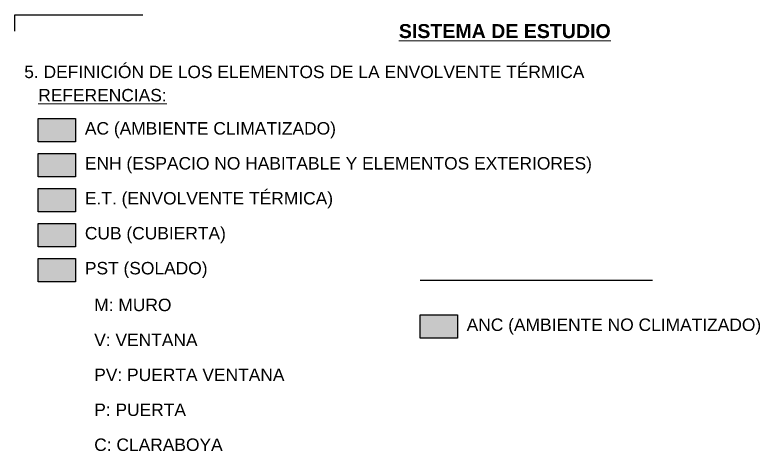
# Model space of a CAD drawing. Header units: millimetres. Extents: x 2761 to 3221, y 1635 to 1962.
# Drawn here: x 3009.18 to 3025.16, y 1900.13 to 1909.49 of the extents above; entities that cross this region are included whole.
import ezdxf

# ---------------------------------------------------------------- set-up
doc = ezdxf.new("R2010")
doc.units = ezdxf.units.MM
for name, color, linetype, lineweight, true_color in [('Ambientes Climatizados', 7, 'Continuous', 15, 0x9fc5e8), ('Ambientes No climatizados', 7, 'Continuous', 15, 0x93c47d), ('Cubiertas de la envolvente térmica', 7, 'Continuous', 15, 0xe69138), ('Espacios No Habitables', 7, 'Continuous', 15, 0xb4a7d6)]:
    doc.layers.add(name, color=color, linetype=linetype, lineweight=lineweight, true_color=true_color)
for name, color, linetype, lineweight in [('Muros de la envolvente térmica', 5, 'Continuous', 15), ('Solados de la envolvente térmica', 2, 'Continuous', 15), ('Textos', 3, 'Continuous', 9)]:
    doc.layers.add(name, color=color, linetype=linetype, lineweight=lineweight)
doc.layers.add('No View', color=70, linetype='Continuous', plot=False)
doc.styles.get("Standard").update_dxf_attribs({"font": 'arial.ttf'})

msp = doc.modelspace()

# ---------------------------------------------------------------- hatches: boundary and pattern name
at = {"layer": 'Ambientes Climatizados'}
h = msp.add_hatch(color=256, dxfattribs=at)
h.dxf.hatch_style = 1
h.paths.add_polyline_path([(3010.484, 1907.266), (3009.684, 1907.266), (3009.684, 1906.766), (3010.484, 1906.766)])
at = {"layer": 'Ambientes No climatizados'}
h = msp.add_hatch(color=256, dxfattribs=at)
h.dxf.hatch_style = 1
h.paths.add_polyline_path([(3018.667, 1902.552), (3018.667, 1903.052), (3017.867, 1903.052), (3017.867, 1902.552)])
at = {"layer": 'Cubiertas de la envolvente térmica', "lineweight": 20, "transparency": 33554559}
h = msp.add_hatch(color=256, dxfattribs=at)
h.dxf.hatch_style = 1
h.paths.add_polyline_path([(3010.484, 1905.016), (3009.684, 1905.016), (3009.684, 1904.516), (3010.484, 1904.516)])
at = {"layer": 'Espacios No Habitables', "transparency": 33554559}
h = msp.add_hatch(color=256, dxfattribs=at)
h.dxf.hatch_style = 1
h.paths.add_polyline_path([(3010.484, 1906.516), (3009.684, 1906.516), (3009.684, 1906.016), (3010.484, 1906.016)])
at = {"layer": 'Muros de la envolvente térmica'}
h = msp.add_hatch(color=256, dxfattribs=at)
h.dxf.hatch_style = 1
h.paths.add_polyline_path([(3010.484, 1905.766), (3009.684, 1905.766), (3009.684, 1905.266), (3010.484, 1905.266)])
at = {"layer": 'Solados de la envolvente térmica', "lineweight": 20, "transparency": 33554559}
h = msp.add_hatch(color=256, dxfattribs=at)
h.dxf.hatch_style = 1
h.paths.add_polyline_path([(3010.484, 1904.266), (3009.684, 1904.266), (3009.684, 1903.766), (3010.484, 1903.766)])

# ---------------------------------------------------------------- linework, layer by layer
at = {"layer": 'No View'}
for p, q in [((3009.184, 1909.141), (3009.184, 1909.491)), ((3009.184, 1909.491), (3011.929, 1909.491)), ((3017.867, 1903.802), (3022.852, 1903.802))]:
    msp.add_line(p, q, dxfattribs=at)
for points in [[(3009.684, 1907.266), (3010.484, 1907.266), (3010.484, 1906.766), (3009.684, 1906.766)], [(3009.684, 1906.516), (3010.484, 1906.516), (3010.484, 1906.016), (3009.684, 1906.016)], [(3009.684, 1905.766), (3010.484, 1905.766), (3010.484, 1905.266), (3009.684, 1905.266)], [(3009.684, 1905.016), (3010.484, 1905.016), (3010.484, 1904.516), (3009.684, 1904.516)], [(3009.684, 1904.266), (3010.484, 1904.266), (3010.484, 1903.766), (3009.684, 1903.766)], [(3017.867, 1903.052), (3018.667, 1903.052), (3018.667, 1902.552), (3017.867, 1902.552)]]:
    msp.add_lwpolyline(points, close=True, dxfattribs=at)

# ---------------------------------------------------------------- texts
at = {"layer": 'Textos', "color": 7, "width": 13.77599}
for s, insert, char_height, attachment_point in [('{\\fArial|b1|i0|c0|p34;\\LSISTEMA DE ESTUDIO}', (3019.684, 1909.141), 0.3, 5), ('5. DEFINICIÓN DE LOS ELEMENTOS DE LA ENVOLVENTE TÉRMICA', (3009.384, 1908.266), 0.2667, 4), ('{\\LREFERENCIAS:}', (3009.684, 1907.766), 0.2667, 4), ('AC (AMBIENTE CLIMATIZADO)', (3010.684, 1907.016), 0.2667, 4), ('ENH (ESPACIO NO HABITABLE Y ELEMENTOS EXTERIORES)', (3010.684, 1906.266), 0.2667, 4), ('E.T. (ENVOLVENTE TÉRMICA)', (3010.684, 1905.516), 0.2667, 4), ('CUB (CUBIERTA)', (3010.684, 1904.766), 0.2667, 4), ('PST (SOLADO)', (3010.684, 1904.016), 0.2667, 4), ('M: MURO', (3010.884, 1903.266), 0.2667, 4), ('ANC (AMBIENTE NO CLIMATIZADO)', (3018.867, 1902.802), 0.2667, 4), ('V: VENTANA', (3010.884, 1902.516), 0.2667, 4), ('PV: PUERTA VENTANA', (3010.884, 1901.766), 0.2667, 4), ('P: PUERTA', (3010.884, 1901.016), 0.2667, 4), ('C: CLARABOYA', (3010.884, 1900.266), 0.2667, 4)]:
    msp.add_mtext(s, dxfattribs=dict(at, insert=insert, char_height=char_height, attachment_point=attachment_point))

doc.saveas('drawing.dxf')
